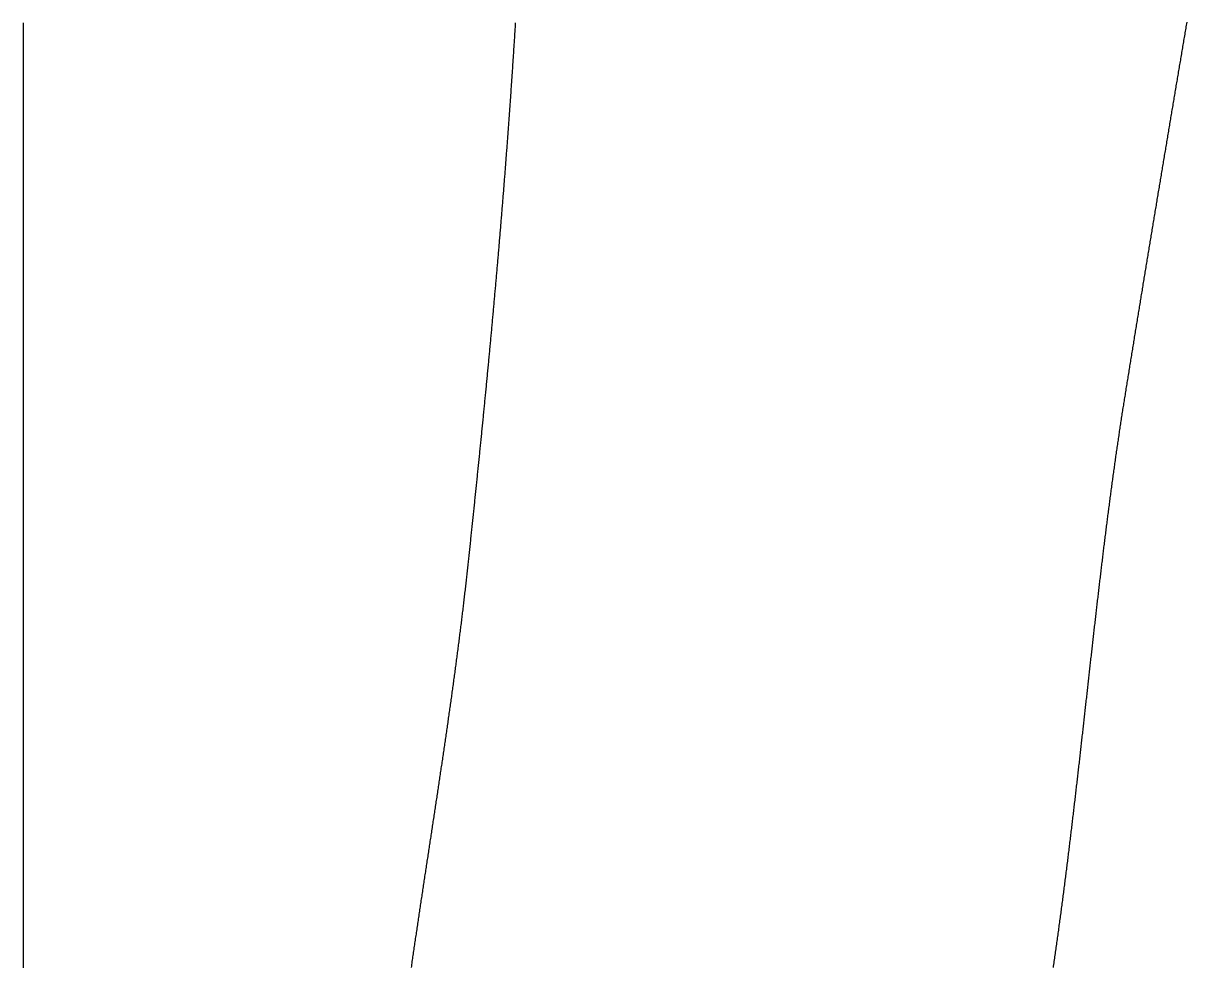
# Model space of a CAD drawing. Header units: metres. Extents: x -47 to 47, y -108 to 108.
# Drawn here: x -47.36 to -9.46, y -76.89 to -46.15 of the extents above; entities that cross this region are included whole.
import ezdxf

# ---------------------------------------------------------------- set-up
doc = ezdxf.new("R2010")
doc.units = ezdxf.units.M

msp = doc.modelspace()

# ---------------------------------------------------------------- linework, layer by layer
for points in [[(-47.362, -46.129), (-47.362, -46.179), (-47.362, -46.229), (-47.362, -46.279), (-47.362, -46.329), (-47.362, -46.379), (-47.362, -46.429), (-47.362, -46.479), (-47.362, -46.529), (-47.362, -46.579), (-47.362, -46.629), (-47.362, -46.679), (-47.362, -46.729), (-47.362, -46.779), (-47.362, -46.829), (-47.362, -46.879), (-47.362, -46.929), (-47.362, -46.979), (-47.362, -47.029), (-47.362, -47.079), (-47.362, -47.129), (-47.362, -47.179), (-47.362, -47.229), (-47.362, -47.279), (-47.362, -47.329), (-47.362, -47.379), (-47.362, -47.429), (-47.362, -47.479), (-47.362, -47.529), (-47.362, -47.579), (-47.362, -47.629), (-47.362, -47.679), (-47.362, -47.729), (-47.362, -47.779), (-47.362, -47.829), (-47.362, -47.879), (-47.362, -47.929), (-47.362, -47.979), (-47.362, -48.029), (-47.362, -48.079), (-47.362, -48.129), (-47.362, -48.179), (-47.362, -48.229), (-47.362, -48.279), (-47.362, -48.329), (-47.362, -48.379), (-47.362, -48.429), (-47.362, -48.479), (-47.362, -48.529), (-47.362, -48.579), (-47.362, -48.629), (-47.362, -48.679), (-47.362, -48.729), (-47.362, -48.779), (-47.362, -48.829), (-47.362, -48.879), (-47.362, -48.929), (-47.362, -48.979), (-47.362, -49.029), (-47.362, -49.079), (-47.362, -49.129), (-47.362, -49.179), (-47.362, -49.229), (-47.362, -49.279), (-47.362, -49.329), (-47.362, -49.379), (-47.362, -49.429), (-47.362, -49.479), (-47.362, -49.529), (-47.362, -49.579), (-47.362, -49.629), (-47.362, -49.679), (-47.362, -49.729), (-47.362, -49.779), (-47.362, -49.829), (-47.362, -49.879), (-47.362, -49.929), (-47.362, -49.979), (-47.362, -50.029), (-47.362, -50.079), (-47.362, -50.129), (-47.362, -50.179), (-47.362, -50.229), (-47.362, -50.279), (-47.362, -50.329), (-47.362, -50.379), (-47.362, -50.429), (-47.362, -50.479), (-47.362, -50.529), (-47.362, -50.579), (-47.362, -50.629), (-47.362, -50.679), (-47.362, -50.729), (-47.362, -50.779), (-47.362, -50.829), (-47.362, -50.879), (-47.362, -50.929), (-47.362, -50.979), (-47.362, -51.029), (-47.362, -51.079), (-47.362, -51.129), (-47.362, -51.179), (-47.362, -51.229), (-47.362, -51.279), (-47.362, -51.329), (-47.362, -51.379), (-47.362, -51.429), (-47.362, -51.479), (-47.362, -51.529), (-47.362, -51.579), (-47.362, -51.629), (-47.362, -51.679), (-47.362, -51.729), (-47.362, -51.779), (-47.362, -51.829), (-47.362, -51.879), (-47.362, -51.929), (-47.362, -51.979), (-47.362, -52.029), (-47.362, -52.079), (-47.362, -52.129), (-47.362, -52.179), (-47.362, -52.229), (-47.362, -52.279), (-47.362, -52.329), (-47.362, -52.379), (-47.362, -52.429), (-47.362, -52.479), (-47.362, -52.529), (-47.362, -52.579), (-47.362, -52.629), (-47.362, -52.679), (-47.362, -52.729), (-47.362, -52.779), (-47.362, -52.829), (-47.362, -52.879), (-47.362, -52.929), (-47.362, -52.979), (-47.362, -53.029), (-47.362, -53.079), (-47.362, -53.129), (-47.362, -53.179), (-47.362, -53.229), (-47.362, -53.279), (-47.362, -53.329), (-47.362, -53.379), (-47.362, -53.429), (-47.362, -53.479), (-47.362, -53.529), (-47.362, -53.579), (-47.362, -53.629), (-47.362, -53.679), (-47.362, -53.729), (-47.362, -53.779), (-47.362, -53.829), (-47.362, -53.879), (-47.362, -53.929), (-47.362, -53.979), (-47.362, -54.029), (-47.362, -54.079), (-47.362, -54.129), (-47.362, -54.179), (-47.362, -54.229), (-47.362, -54.279), (-47.362, -54.329), (-47.362, -54.379), (-47.362, -54.429), (-47.362, -54.479), (-47.362, -54.529), (-47.362, -54.579), (-47.362, -54.629), (-47.362, -54.679), (-47.362, -54.729), (-47.362, -54.779), (-47.362, -54.829), (-47.362, -54.879), (-47.362, -54.929), (-47.362, -54.979), (-47.362, -55.029), (-47.362, -55.079), (-47.362, -55.129), (-47.362, -55.179), (-47.362, -55.229), (-47.362, -55.279), (-47.362, -55.329), (-47.362, -55.379), (-47.362, -55.429), (-47.362, -55.479), (-47.362, -55.529), (-47.362, -55.579), (-47.362, -55.629), (-47.362, -55.679), (-47.362, -55.729), (-47.362, -55.779), (-47.362, -55.829), (-47.362, -55.879), (-47.362, -55.929), (-47.362, -55.979), (-47.362, -56.029), (-47.362, -56.079), (-47.362, -56.129), (-47.362, -56.179), (-47.362, -56.229), (-47.362, -56.279), (-47.362, -56.329), (-47.362, -56.379), (-47.362, -56.429), (-47.362, -56.479), (-47.362, -56.529), (-47.362, -56.579), (-47.362, -56.629), (-47.362, -56.679), (-47.362, -56.729), (-47.362, -56.779), (-47.362, -56.829), (-47.362, -56.879), (-47.362, -56.929), (-47.362, -56.979), (-47.362, -57.029), (-47.362, -57.079), (-47.362, -57.129), (-47.362, -57.179), (-47.362, -57.229), (-47.362, -57.279), (-47.362, -57.329), (-47.362, -57.379), (-47.362, -57.429), (-47.362, -57.479), (-47.362, -57.529), (-47.362, -57.579), (-47.362, -57.629), (-47.362, -57.679), (-47.362, -57.729), (-47.362, -57.779), (-47.362, -57.829), (-47.362, -57.879), (-47.362, -57.929), (-47.362, -57.979), (-47.362, -58.029), (-47.362, -58.079), (-47.362, -58.129), (-47.362, -58.179), (-47.362, -58.229), (-47.362, -58.28), (-47.362, -58.33), (-47.362, -58.38), (-47.362, -58.43), (-47.362, -58.48), (-47.362, -58.53), (-47.362, -58.58), (-47.362, -58.63), (-47.362, -58.68), (-47.362, -58.73), (-47.362, -58.78), (-47.362, -58.83), (-47.362, -58.88), (-47.362, -58.93), (-47.362, -58.98), (-47.362, -59.03), (-47.362, -59.08), (-47.362, -59.13), (-47.362, -59.18), (-47.362, -59.23), (-47.362, -59.28), (-47.362, -59.33), (-47.362, -59.38), (-47.362, -59.43), (-47.362, -59.48), (-47.362, -59.53), (-47.362, -59.58), (-47.362, -59.63), (-47.362, -59.68), (-47.362, -59.73), (-47.362, -59.78), (-47.362, -59.83), (-47.362, -59.88), (-47.362, -59.93), (-47.362, -59.98), (-47.362, -60.03), (-47.362, -60.08), (-47.362, -60.13), (-47.362, -60.18), (-47.362, -60.23), (-47.362, -60.28), (-47.362, -60.33), (-47.362, -60.38), (-47.362, -60.43), (-47.362, -60.48), (-47.362, -60.53), (-47.362, -60.58), (-47.362, -60.63), (-47.362, -60.68), (-47.362, -60.73), (-47.362, -60.78), (-47.362, -60.83), (-47.362, -60.88), (-47.362, -60.93), (-47.362, -60.98), (-47.362, -61.03), (-47.362, -61.08), (-47.362, -61.13), (-47.362, -61.18), (-47.362, -61.23), (-47.362, -61.28), (-47.362, -61.33), (-47.362, -61.38), (-47.362, -61.43), (-47.362, -61.48), (-47.362, -61.53), (-47.362, -61.58), (-47.362, -61.63), (-47.362, -61.68), (-47.362, -61.73), (-47.362, -61.78), (-47.362, -61.83), (-47.362, -61.88), (-47.362, -61.93), (-47.362, -61.98), (-47.362, -62.03), (-47.362, -62.08), (-47.362, -62.13), (-47.362, -62.18), (-47.362, -62.23), (-47.362, -62.28), (-47.362, -62.33), (-47.362, -62.38), (-47.362, -62.43), (-47.362, -62.48), (-47.362, -62.53), (-47.362, -62.58), (-47.362, -62.63), (-47.362, -62.68), (-47.362, -62.73), (-47.362, -62.78), (-47.362, -62.83), (-47.362, -62.88), (-47.362, -62.93), (-47.362, -62.98), (-47.362, -63.03), (-47.362, -63.08), (-47.362, -63.13), (-47.362, -63.18), (-47.362, -63.23), (-47.362, -63.28), (-47.362, -63.33), (-47.362, -63.38), (-47.362, -63.43), (-47.362, -63.48), (-47.362, -63.53), (-47.362, -63.58), (-47.362, -63.63), (-47.362, -63.68), (-47.362, -63.73), (-47.362, -63.78), (-47.362, -63.83), (-47.362, -63.88), (-47.362, -63.93), (-47.362, -63.98), (-47.362, -64.03), (-47.362, -64.08), (-47.362, -64.13), (-47.362, -64.18), (-47.362, -64.23), (-47.362, -64.28), (-47.362, -64.33), (-47.362, -64.38), (-47.362, -64.43), (-47.362, -64.48), (-47.362, -64.53), (-47.362, -64.58), (-47.362, -64.63), (-47.362, -64.68), (-47.362, -64.73), (-47.362, -64.78), (-47.362, -64.83), (-47.362, -64.88), (-47.362, -64.93), (-47.362, -64.98), (-47.362, -65.03), (-47.362, -65.08), (-47.362, -65.13), (-47.362, -65.18), (-47.362, -65.23), (-47.362, -65.28), (-47.362, -65.33), (-47.362, -65.38), (-47.362, -65.43), (-47.362, -65.48), (-47.362, -65.53), (-47.362, -65.58), (-47.362, -65.63), (-47.362, -65.68), (-47.362, -65.73), (-47.362, -65.78), (-47.362, -65.83), (-47.362, -65.88), (-47.362, -65.93), (-47.362, -65.98), (-47.362, -66.03), (-47.362, -66.08), (-47.362, -66.13), (-47.362, -66.18), (-47.362, -66.23), (-47.362, -66.28), (-47.362, -66.33), (-47.362, -66.38), (-47.362, -66.43), (-47.362, -66.48), (-47.362, -66.53), (-47.362, -66.58), (-47.362, -66.63), (-47.362, -66.68), (-47.362, -66.73), (-47.362, -66.78), (-47.362, -66.83), (-47.362, -66.88), (-47.362, -66.93), (-47.362, -66.98), (-47.362, -67.03), (-47.362, -67.08), (-47.362, -67.13), (-47.362, -67.18), (-47.362, -67.23), (-47.362, -67.28), (-47.362, -67.33), (-47.362, -67.38), (-47.362, -67.43), (-47.362, -67.48), (-47.362, -67.53), (-47.362, -67.58), (-47.362, -67.63), (-47.362, -67.68), (-47.362, -67.73), (-47.362, -67.78), (-47.362, -67.83), (-47.362, -67.88), (-47.362, -67.93), (-47.362, -67.98), (-47.362, -68.03), (-47.362, -68.08), (-47.362, -68.13), (-47.362, -68.18), (-47.362, -68.23), (-47.362, -68.28), (-47.362, -68.33), (-47.362, -68.38), (-47.362, -68.43), (-47.362, -68.48), (-47.362, -68.53), (-47.362, -68.58), (-47.362, -68.63), (-47.362, -68.68), (-47.362, -68.73), (-47.362, -68.78), (-47.362, -68.83), (-47.362, -68.88), (-47.362, -68.93), (-47.362, -68.98), (-47.362, -69.03), (-47.362, -69.08), (-47.362, -69.13), (-47.362, -69.18), (-47.362, -69.23), (-47.362, -69.28), (-47.362, -69.33), (-47.362, -69.38), (-47.362, -69.43), (-47.362, -69.48), (-47.362, -69.53), (-47.362, -69.58), (-47.362, -69.63), (-47.362, -69.68), (-47.362, -69.73), (-47.362, -69.78), (-47.362, -69.83), (-47.362, -69.88), (-47.362, -69.93), (-47.362, -69.98), (-47.362, -70.03), (-47.362, -70.08), (-47.362, -70.13), (-47.362, -70.18), (-47.362, -70.23), (-47.362, -70.28), (-47.362, -70.33), (-47.362, -70.38), (-47.362, -70.43), (-47.362, -70.48), (-47.362, -70.53), (-47.362, -70.58), (-47.362, -70.63), (-47.362, -70.68), (-47.362, -70.73), (-47.362, -70.78), (-47.362, -70.83), (-47.362, -70.88), (-47.362, -70.93), (-47.362, -70.98), (-47.362, -71.03), (-47.362, -71.08), (-47.362, -71.13), (-47.362, -71.18), (-47.362, -71.231), (-47.362, -71.281), (-47.362, -71.331), (-47.362, -71.381), (-47.362, -71.431), (-47.362, -71.481), (-47.362, -71.531), (-47.362, -71.581), (-47.362, -71.631), (-47.362, -71.681), (-47.362, -71.731), (-47.362, -71.781), (-47.362, -71.831), (-47.362, -71.881), (-47.362, -71.931), (-47.362, -71.981), (-47.362, -72.031), (-47.362, -72.081), (-47.362, -72.131), (-47.362, -72.181), (-47.362, -72.231), (-47.362, -72.281), (-47.362, -72.331), (-47.362, -72.381), (-47.362, -72.431), (-47.362, -72.481), (-47.362, -72.531), (-47.362, -72.581), (-47.362, -72.631), (-47.362, -72.681), (-47.362, -72.731), (-47.362, -72.781), (-47.362, -72.831), (-47.362, -72.881), (-47.362, -72.931), (-47.362, -72.981), (-47.362, -73.031), (-47.362, -73.081), (-47.362, -73.131), (-47.362, -73.181), (-47.362, -73.231), (-47.362, -73.281), (-47.362, -73.331), (-47.362, -73.381), (-47.362, -73.431), (-47.362, -73.481), (-47.362, -73.531), (-47.362, -73.581), (-47.362, -73.631), (-47.362, -73.681), (-47.362, -73.731), (-47.362, -73.781), (-47.362, -73.831), (-47.362, -73.881), (-47.362, -73.931), (-47.362, -73.981), (-47.362, -74.031), (-47.362, -74.081), (-47.362, -74.131), (-47.362, -74.181), (-47.362, -74.231), (-47.362, -74.281), (-47.362, -74.331), (-47.362, -74.381), (-47.362, -74.431), (-47.362, -74.481), (-47.362, -74.531), (-47.362, -74.581), (-47.362, -74.631), (-47.362, -74.681), (-47.362, -74.731), (-47.362, -74.781), (-47.362, -74.831), (-47.362, -74.881), (-47.362, -74.931), (-47.362, -74.981), (-47.362, -75.031), (-47.362, -75.081), (-47.362, -75.131), (-47.362, -75.181), (-47.362, -75.231), (-47.362, -75.281), (-47.362, -75.331), (-47.362, -75.381), (-47.362, -75.431), (-47.362, -75.481), (-47.362, -75.531), (-47.362, -75.581), (-47.362, -75.631), (-47.362, -75.681), (-47.362, -75.731), (-47.362, -75.781), (-47.362, -75.831), (-47.362, -75.881), (-47.362, -75.931), (-47.362, -75.981), (-47.362, -76.031), (-47.362, -76.081), (-47.362, -76.131), (-47.362, -76.181), (-47.362, -76.231), (-47.362, -76.281), (-47.362, -76.331), (-47.362, -76.381), (-47.362, -76.431), (-47.362, -76.481), (-47.362, -76.531), (-47.362, -76.581), (-47.362, -76.631), (-47.362, -76.681), (-47.362, -76.731), (-47.362, -76.781), (-47.362, -76.831), (-47.362, -76.881), (-47.362, -76.931)], [(-32.873, -63.817), (-32.868, -63.767), (-32.863, -63.717), (-32.857, -63.667), (-32.852, -63.618), (-32.847, -63.568), (-32.841, -63.518), (-32.836, -63.468), (-32.831, -63.419), (-32.825, -63.369), (-32.82, -63.319), (-32.815, -63.27), (-32.81, -63.22), (-32.804, -63.17), (-32.799, -63.12), (-32.794, -63.071), (-32.788, -63.021), (-32.783, -62.971), (-32.778, -62.922), (-32.773, -62.872), (-32.767, -62.822), (-32.762, -62.772), (-32.757, -62.723), (-32.752, -62.673), (-32.746, -62.623), (-32.741, -62.573), (-32.736, -62.524), (-32.731, -62.474), (-32.726, -62.424), (-32.72, -62.375), (-32.715, -62.325), (-32.71, -62.275), (-32.705, -62.225), (-32.699, -62.176), (-32.694, -62.126), (-32.689, -62.076), (-32.684, -62.026), (-32.679, -61.977), (-32.673, -61.927), (-32.668, -61.877), (-32.663, -61.827), (-32.658, -61.778), (-32.653, -61.728), (-32.648, -61.678), (-32.642, -61.628), (-32.637, -61.579), (-32.632, -61.529), (-32.627, -61.479), (-32.622, -61.429), (-32.617, -61.38), (-32.612, -61.33), (-32.606, -61.28), (-32.601, -61.23), (-32.596, -61.181), (-32.591, -61.131), (-32.586, -61.081), (-32.581, -61.031), (-32.576, -60.982), (-32.571, -60.932), (-32.566, -60.882), (-32.561, -60.832), (-32.555, -60.783), (-32.55, -60.733), (-32.545, -60.683), (-32.54, -60.633), (-32.535, -60.584), (-32.53, -60.534), (-32.525, -60.484), (-32.52, -60.434), (-32.515, -60.385), (-32.51, -60.335), (-32.505, -60.285), (-32.5, -60.235), (-32.495, -60.186), (-32.49, -60.136), (-32.485, -60.086), (-32.48, -60.036), (-32.475, -59.987), (-32.47, -59.937), (-32.465, -59.887), (-32.46, -59.837), (-32.455, -59.787), (-32.45, -59.738), (-32.445, -59.688), (-32.44, -59.638), (-32.435, -59.588), (-32.43, -59.539), (-32.425, -59.489), (-32.42, -59.439), (-32.415, -59.389), (-32.41, -59.34), (-32.405, -59.29), (-32.4, -59.24), (-32.395, -59.19), (-32.39, -59.14), (-32.385, -59.091), (-32.38, -59.041), (-32.375, -58.991), (-32.371, -58.941), (-32.366, -58.892), (-32.361, -58.842), (-32.356, -58.792), (-32.351, -58.742), (-32.346, -58.692), (-32.341, -58.643), (-32.336, -58.593), (-32.331, -58.543), (-32.327, -58.493), (-32.322, -58.443), (-32.317, -58.394), (-32.312, -58.344), (-32.307, -58.294), (-32.302, -58.244), (-32.297, -58.195), (-32.293, -58.145), (-32.288, -58.095), (-32.283, -58.045), (-32.278, -57.995), (-32.273, -57.946), (-32.269, -57.896), (-32.264, -57.846), (-32.259, -57.796), (-32.254, -57.746), (-32.249, -57.697), (-32.245, -57.647), (-32.24, -57.597), (-32.235, -57.547), (-32.23, -57.497), (-32.226, -57.448), (-32.221, -57.398), (-32.216, -57.348), (-32.211, -57.298), (-32.207, -57.248), (-32.202, -57.199), (-32.197, -57.149), (-32.193, -57.099), (-32.188, -57.049), (-32.183, -56.999), (-32.178, -56.95), (-32.174, -56.9), (-32.169, -56.85), (-32.164, -56.8), (-32.16, -56.75), (-32.155, -56.701), (-32.15, -56.651), (-32.146, -56.601), (-32.141, -56.551), (-32.136, -56.501), (-32.132, -56.452), (-32.127, -56.402), (-32.123, -56.352), (-32.118, -56.302), (-32.113, -56.252), (-32.109, -56.203), (-32.104, -56.153), (-32.1, -56.103), (-32.095, -56.053), (-32.09, -56.003), (-32.086, -55.953), (-32.081, -55.904), (-32.077, -55.854), (-32.072, -55.804), (-32.068, -55.754), (-32.063, -55.704), (-32.058, -55.655), (-32.054, -55.605), (-32.049, -55.555), (-32.045, -55.505), (-32.04, -55.455), (-32.036, -55.405), (-32.031, -55.356), (-32.027, -55.306), (-32.022, -55.256), (-32.018, -55.206), (-32.013, -55.156), (-32.009, -55.106), (-32.004, -55.057), (-32, -55.007), (-31.996, -54.957), (-31.991, -54.907), (-31.987, -54.857), (-31.982, -54.808), (-31.978, -54.758), (-31.973, -54.708), (-31.969, -54.658), (-31.965, -54.608), (-31.96, -54.558), (-31.956, -54.509), (-31.951, -54.459), (-31.947, -54.409), (-31.943, -54.359), (-31.938, -54.309), (-31.934, -54.259), (-31.93, -54.21), (-31.925, -54.16), (-31.921, -54.11), (-31.917, -54.06), (-31.912, -54.01), (-31.908, -53.96), (-31.904, -53.91), (-31.899, -53.861), (-31.895, -53.811), (-31.891, -53.761), (-31.886, -53.711), (-31.882, -53.661), (-31.878, -53.611), (-31.874, -53.562), (-31.869, -53.512), (-31.865, -53.462), (-31.861, -53.412), (-31.857, -53.362), (-31.852, -53.312), (-31.848, -53.263), (-31.844, -53.213), (-31.84, -53.163), (-31.835, -53.113), (-31.831, -53.063), (-31.827, -53.013), (-31.823, -52.963), (-31.819, -52.914), (-31.815, -52.864), (-31.81, -52.814), (-31.806, -52.764), (-31.802, -52.714), (-31.798, -52.664), (-31.794, -52.614), (-31.79, -52.565), (-31.786, -52.515), (-31.781, -52.465), (-31.777, -52.415), (-31.773, -52.365), (-31.769, -52.315), (-31.765, -52.265), (-31.761, -52.216), (-31.757, -52.166), (-31.753, -52.116), (-31.749, -52.066), (-31.745, -52.016), (-31.741, -51.966), (-31.737, -51.916), (-31.733, -51.867), (-31.729, -51.817), (-31.725, -51.767), (-31.721, -51.717), (-31.717, -51.667), (-31.713, -51.617), (-31.709, -51.567), (-31.705, -51.518), (-31.701, -51.468), (-31.697, -51.418), (-31.693, -51.368), (-31.689, -51.318), (-31.685, -51.268), (-31.681, -51.218), (-31.677, -51.168), (-31.673, -51.119), (-31.669, -51.069), (-31.665, -51.019), (-31.662, -50.969), (-31.658, -50.919), (-31.654, -50.869), (-31.65, -50.819), (-31.646, -50.77), (-31.642, -50.72), (-31.638, -50.67), (-31.635, -50.62), (-31.631, -50.57), (-31.627, -50.52), (-31.623, -50.47), (-31.619, -50.42), (-31.616, -50.371), (-31.612, -50.321), (-31.608, -50.271), (-31.604, -50.221), (-31.6, -50.171), (-31.597, -50.121), (-31.593, -50.071), (-31.589, -50.021), (-31.586, -49.971), (-31.582, -49.922), (-31.578, -49.872), (-31.574, -49.822), (-31.571, -49.772), (-31.567, -49.722), (-31.563, -49.672), (-31.56, -49.622), (-31.556, -49.572), (-31.552, -49.523), (-31.549, -49.473), (-31.545, -49.423), (-31.541, -49.373), (-31.538, -49.323), (-31.534, -49.273), (-31.531, -49.223), (-31.527, -49.173), (-31.523, -49.123), (-31.52, -49.074), (-31.516, -49.024), (-31.513, -48.974), (-31.509, -48.924), (-31.506, -48.874), (-31.502, -48.824), (-31.499, -48.774), (-31.495, -48.724), (-31.491, -48.674), (-31.488, -48.625), (-31.484, -48.575), (-31.481, -48.525), (-31.477, -48.475), (-31.474, -48.425), (-31.471, -48.375), (-31.467, -48.325), (-31.464, -48.275), (-31.46, -48.225), (-31.457, -48.175), (-31.453, -48.126), (-31.45, -48.076), (-31.447, -48.026), (-31.443, -47.976), (-31.44, -47.926), (-31.436, -47.876), (-31.433, -47.826), (-31.43, -47.776), (-31.426, -47.726), (-31.423, -47.676), (-31.42, -47.627), (-31.416, -47.577), (-31.413, -47.527), (-31.41, -47.477), (-31.406, -47.427), (-31.403, -47.377), (-31.4, -47.327), (-31.397, -47.277), (-31.393, -47.227), (-31.39, -47.177), (-31.387, -47.127), (-31.384, -47.078), (-31.38, -47.028), (-31.377, -46.978), (-31.374, -46.928), (-31.371, -46.878), (-31.368, -46.828), (-31.364, -46.778), (-31.361, -46.728), (-31.358, -46.678), (-31.355, -46.628), (-31.352, -46.578), (-31.349, -46.529), (-31.346, -46.479), (-31.342, -46.429), (-31.339, -46.379), (-31.336, -46.329), (-31.333, -46.279), (-31.33, -46.229), (-31.327, -46.179), (-31.324, -46.129)], [(-9.463, -46.111), (-9.471, -46.16), (-9.48, -46.21), (-9.488, -46.259), (-9.496, -46.308), (-9.505, -46.358), (-9.513, -46.407), (-9.521, -46.457), (-9.53, -46.506), (-9.538, -46.555), (-9.546, -46.605), (-9.555, -46.654), (-9.563, -46.703), (-9.571, -46.753), (-9.58, -46.802), (-9.588, -46.851), (-9.596, -46.901), (-9.605, -46.95), (-9.613, -46.999), (-9.621, -47.049), (-9.63, -47.098), (-9.638, -47.147), (-9.646, -47.197), (-9.655, -47.246), (-9.663, -47.296), (-9.671, -47.345), (-9.68, -47.394), (-9.688, -47.444), (-9.696, -47.493), (-9.705, -47.542), (-9.713, -47.592), (-9.721, -47.641), (-9.73, -47.69), (-9.738, -47.74), (-9.746, -47.789), (-9.754, -47.838), (-9.763, -47.888), (-9.771, -47.937), (-9.779, -47.986), (-9.788, -48.036), (-9.796, -48.085), (-9.804, -48.135), (-9.813, -48.184), (-9.821, -48.233), (-9.829, -48.283), (-9.837, -48.332), (-9.846, -48.381), (-9.854, -48.431), (-9.862, -48.48), (-9.871, -48.529), (-9.879, -48.579), (-9.887, -48.628), (-9.896, -48.677), (-9.904, -48.727), (-9.912, -48.776), (-9.92, -48.825), (-9.929, -48.875), (-9.937, -48.924), (-9.945, -48.973), (-9.954, -49.023), (-9.962, -49.072), (-9.97, -49.121), (-9.978, -49.171), (-9.987, -49.22), (-9.995, -49.27), (-10.003, -49.319), (-10.011, -49.368), (-10.02, -49.418), (-10.028, -49.467), (-10.036, -49.516), (-10.045, -49.566), (-10.053, -49.615), (-10.061, -49.664), (-10.069, -49.714), (-10.078, -49.763), (-10.086, -49.812), (-10.094, -49.862), (-10.102, -49.911), (-10.111, -49.96), (-10.119, -50.01), (-10.127, -50.059), (-10.135, -50.108), (-10.144, -50.158), (-10.152, -50.207), (-10.16, -50.257), (-10.168, -50.306), (-10.177, -50.355), (-10.185, -50.405), (-10.193, -50.454), (-10.201, -50.503), (-10.21, -50.553), (-10.218, -50.602), (-10.226, -50.651), (-10.234, -50.701), (-10.243, -50.75), (-10.251, -50.799), (-10.259, -50.849), (-10.267, -50.898), (-10.275, -50.947), (-10.284, -50.997), (-10.292, -51.046), (-10.3, -51.095), (-10.308, -51.145), (-10.317, -51.194), (-10.325, -51.243), (-10.333, -51.293), (-10.341, -51.342), (-10.349, -51.392), (-10.358, -51.441), (-10.366, -51.49), (-10.374, -51.54), (-10.382, -51.589), (-10.39, -51.638), (-10.399, -51.688), (-10.407, -51.737), (-10.415, -51.786), (-10.423, -51.836), (-10.432, -51.885), (-10.44, -51.934), (-10.448, -51.984), (-10.456, -52.033), (-10.464, -52.082), (-10.472, -52.132), (-10.481, -52.181), (-10.489, -52.23), (-10.497, -52.28), (-10.505, -52.329), (-10.513, -52.378), (-10.522, -52.428), (-10.53, -52.477), (-10.538, -52.526), (-10.546, -52.576), (-10.554, -52.625), (-10.562, -52.675), (-10.571, -52.724), (-10.579, -52.773), (-10.587, -52.823), (-10.595, -52.872), (-10.603, -52.921), (-10.611, -52.971), (-10.62, -53.02), (-10.628, -53.069), (-10.636, -53.119), (-10.644, -53.168), (-10.652, -53.217), (-10.66, -53.267), (-10.669, -53.316), (-10.677, -53.365), (-10.685, -53.415), (-10.693, -53.464), (-10.701, -53.513), (-10.709, -53.563), (-10.717, -53.612), (-10.726, -53.661), (-10.734, -53.711), (-10.742, -53.76), (-10.75, -53.809), (-10.758, -53.859), (-10.766, -53.908), (-10.774, -53.957), (-10.782, -54.007), (-10.791, -54.056), (-10.799, -54.106), (-10.807, -54.155), (-10.815, -54.204), (-10.823, -54.254), (-10.831, -54.303), (-10.839, -54.352), (-10.847, -54.402), (-10.856, -54.451), (-10.864, -54.5), (-10.872, -54.55), (-10.88, -54.599), (-10.888, -54.648), (-10.896, -54.698), (-10.904, -54.747), (-10.912, -54.796), (-10.92, -54.846), (-10.928, -54.895), (-10.936, -54.944), (-10.945, -54.994), (-10.953, -55.043), (-10.961, -55.092), (-10.969, -55.142), (-10.977, -55.191), (-10.985, -55.24), (-10.993, -55.29), (-11.001, -55.339), (-11.009, -55.388), (-11.017, -55.438), (-11.025, -55.487), (-11.033, -55.537), (-11.041, -55.586), (-11.049, -55.635), (-11.058, -55.685), (-11.066, -55.734), (-11.074, -55.783), (-11.082, -55.833), (-11.09, -55.882), (-11.098, -55.931), (-11.106, -55.981), (-11.114, -56.03), (-11.122, -56.079), (-11.13, -56.129), (-11.138, -56.178), (-11.146, -56.227), (-11.154, -56.277), (-11.162, -56.326), (-11.17, -56.375), (-11.178, -56.425), (-11.186, -56.474), (-11.194, -56.523), (-11.202, -56.573), (-11.21, -56.622), (-11.218, -56.671), (-11.226, -56.721), (-11.234, -56.77), (-11.242, -56.819), (-11.25, -56.869), (-11.258, -56.918), (-11.266, -56.968), (-11.274, -57.017), (-11.282, -57.066), (-11.29, -57.116), (-11.298, -57.165), (-11.306, -57.214), (-11.314, -57.264), (-11.322, -57.313), (-11.33, -57.362), (-11.338, -57.412), (-11.346, -57.461), (-11.354, -57.51), (-11.362, -57.56), (-11.37, -57.609), (-11.378, -57.658), (-11.386, -57.708), (-11.394, -57.757), (-11.402, -57.806), (-11.41, -57.856), (-11.418, -57.905), (-11.426, -57.954), (-11.434, -58.004), (-11.442, -58.053), (-11.45, -58.102), (-11.458, -58.152), (-11.465, -58.201), (-11.473, -58.25), (-11.481, -58.3), (-11.489, -58.349), (-11.497, -58.399)], [(-11.497, -58.399), (-11.505, -58.446), (-11.512, -58.493), (-11.52, -58.54), (-11.527, -58.587), (-11.535, -58.634), (-11.542, -58.681), (-11.55, -58.729), (-11.557, -58.776), (-11.564, -58.823), (-11.572, -58.871), (-11.579, -58.918), (-11.587, -58.965), (-11.594, -59.013), (-11.601, -59.06), (-11.608, -59.108), (-11.616, -59.155), (-11.623, -59.203), (-11.63, -59.25), (-11.637, -59.298), (-11.645, -59.345), (-11.652, -59.393), (-11.659, -59.44), (-11.666, -59.488), (-11.673, -59.536), (-11.68, -59.583), (-11.687, -59.631), (-11.694, -59.679), (-11.701, -59.727), (-11.708, -59.774), (-11.715, -59.822), (-11.722, -59.87), (-11.729, -59.918), (-11.736, -59.966), (-11.743, -60.014), (-11.75, -60.062), (-11.757, -60.11), (-11.764, -60.158), (-11.771, -60.206), (-11.778, -60.254), (-11.785, -60.302), (-11.791, -60.35), (-11.798, -60.398), (-11.805, -60.446), (-11.812, -60.494), (-11.818, -60.542), (-11.825, -60.59), (-11.832, -60.638), (-11.839, -60.687), (-11.845, -60.735), (-11.852, -60.783), (-11.859, -60.831), (-11.865, -60.88), (-11.872, -60.928), (-11.879, -60.976), (-11.885, -61.025), (-11.892, -61.073), (-11.898, -61.122), (-11.905, -61.17), (-11.912, -61.218), (-11.918, -61.267), (-11.925, -61.315), (-11.931, -61.364), (-11.938, -61.412), (-11.944, -61.461), (-11.951, -61.509), (-11.957, -61.558), (-11.963, -61.607), (-11.97, -61.655), (-11.976, -61.704), (-11.983, -61.753), (-11.989, -61.801), (-11.995, -61.85), (-12.002, -61.899), (-12.008, -61.947), (-12.014, -61.996), (-12.021, -62.045), (-12.027, -62.094), (-12.033, -62.143), (-12.04, -62.192), (-12.046, -62.24), (-12.052, -62.289), (-12.058, -62.338), (-12.065, -62.387), (-12.071, -62.436), (-12.077, -62.485), (-12.083, -62.534), (-12.09, -62.583), (-12.096, -62.632), (-12.102, -62.681), (-12.108, -62.73), (-12.114, -62.779), (-12.12, -62.828), (-12.127, -62.877), (-12.133, -62.926), (-12.139, -62.976), (-12.145, -63.025), (-12.151, -63.074), (-12.157, -63.123), (-12.163, -63.172), (-12.169, -63.222), (-12.175, -63.271), (-12.181, -63.32), (-12.187, -63.369), (-12.193, -63.419), (-12.199, -63.468), (-12.205, -63.517), (-12.211, -63.567), (-12.217, -63.616), (-12.223, -63.665), (-12.229, -63.715), (-12.235, -63.764), (-12.241, -63.814), (-12.247, -63.863), (-12.253, -63.912), (-12.259, -63.962), (-12.265, -64.011), (-12.271, -64.061), (-12.277, -64.11), (-12.283, -64.16), (-12.288, -64.21), (-12.294, -64.259), (-12.3, -64.309), (-12.306, -64.358), (-12.312, -64.408), (-12.318, -64.458), (-12.324, -64.507), (-12.329, -64.557), (-12.335, -64.607), (-12.341, -64.656), (-12.347, -64.706), (-12.353, -64.756), (-12.359, -64.805), (-12.364, -64.855), (-12.37, -64.905), (-12.376, -64.955), (-12.382, -65.005), (-12.388, -65.054), (-12.393, -65.104), (-12.399, -65.154), (-12.405, -65.204), (-12.411, -65.254), (-12.416, -65.304), (-12.422, -65.353), (-12.428, -65.403), (-12.434, -65.453), (-12.439, -65.503), (-12.445, -65.553), (-12.451, -65.603), (-12.456, -65.653), (-12.462, -65.703), (-12.468, -65.753), (-12.474, -65.803), (-12.479, -65.853), (-12.485, -65.903), (-12.491, -65.953), (-12.496, -66.003), (-12.502, -66.053), (-12.508, -66.103), (-12.513, -66.154), (-12.519, -66.204), (-12.525, -66.254), (-12.53, -66.304), (-12.536, -66.354), (-12.542, -66.404), (-12.547, -66.454), (-12.553, -66.505), (-12.559, -66.555), (-12.564, -66.605), (-12.57, -66.655), (-12.576, -66.706), (-12.581, -66.756), (-12.587, -66.806), (-12.593, -66.856), (-12.598, -66.907), (-12.604, -66.957), (-12.609, -67.007), (-12.615, -67.057), (-12.621, -67.108), (-12.626, -67.158), (-12.632, -67.208), (-12.638, -67.259), (-12.643, -67.309), (-12.649, -67.36), (-12.655, -67.41), (-12.66, -67.46), (-12.666, -67.511), (-12.671, -67.561), (-12.677, -67.612), (-12.683, -67.662), (-12.688, -67.713), (-12.694, -67.763), (-12.7, -67.813), (-12.705, -67.864), (-12.711, -67.914), (-12.716, -67.965), (-12.722, -68.015), (-12.728, -68.066), (-12.733, -68.116), (-12.739, -68.167), (-12.745, -68.218), (-12.75, -68.268), (-12.756, -68.319), (-12.762, -68.369), (-12.767, -68.42), (-12.773, -68.47), (-12.779, -68.521), (-12.784, -68.572), (-12.79, -68.622), (-12.795, -68.673), (-12.801, -68.723), (-12.807, -68.774), (-12.812, -68.825), (-12.818, -68.875), (-12.824, -68.926), (-12.829, -68.977), (-12.835, -69.027), (-12.841, -69.078), (-12.846, -69.129), (-12.852, -69.179), (-12.858, -69.23), (-12.863, -69.281), (-12.869, -69.332), (-12.875, -69.382), (-12.881, -69.433), (-12.886, -69.484), (-12.892, -69.534), (-12.898, -69.585), (-12.903, -69.636), (-12.909, -69.687), (-12.915, -69.737), (-12.921, -69.788), (-12.926, -69.839), (-12.932, -69.89), (-12.938, -69.941), (-12.944, -69.991), (-12.949, -70.042), (-12.955, -70.093), (-12.961, -70.144), (-12.967, -70.195), (-12.972, -70.246), (-12.978, -70.296), (-12.984, -70.347), (-12.99, -70.398), (-12.995, -70.449), (-13.001, -70.5), (-13.007, -70.551), (-13.013, -70.602), (-13.019, -70.652), (-13.025, -70.703), (-13.03, -70.754), (-13.036, -70.805), (-13.042, -70.856), (-13.048, -70.907), (-13.054, -70.958), (-13.06, -71.009), (-13.066, -71.06), (-13.071, -71.11), (-13.077, -71.161), (-13.083, -71.212), (-13.089, -71.263), (-13.095, -71.314), (-13.101, -71.365), (-13.107, -71.416), (-13.113, -71.467), (-13.119, -71.518), (-13.125, -71.569), (-13.131, -71.62), (-13.137, -71.671), (-13.143, -71.722), (-13.149, -71.773), (-13.155, -71.824), (-13.161, -71.875), (-13.167, -71.926), (-13.173, -71.977), (-13.179, -72.028), (-13.185, -72.079), (-13.191, -72.13), (-13.197, -72.18), (-13.203, -72.231), (-13.209, -72.282), (-13.215, -72.333), (-13.221, -72.384), (-13.227, -72.435), (-13.234, -72.486), (-13.24, -72.537), (-13.246, -72.588), (-13.252, -72.639), (-13.258, -72.69), (-13.264, -72.741), (-13.27, -72.792), (-13.277, -72.843), (-13.283, -72.894), (-13.289, -72.945), (-13.295, -72.996), (-13.302, -73.048), (-13.308, -73.099), (-13.314, -73.15), (-13.32, -73.201), (-13.327, -73.252), (-13.333, -73.303), (-13.339, -73.354), (-13.346, -73.405), (-13.352, -73.456), (-13.358, -73.507), (-13.365, -73.558), (-13.371, -73.609), (-13.378, -73.66), (-13.384, -73.711), (-13.39, -73.762), (-13.397, -73.813), (-13.403, -73.864), (-13.41, -73.915), (-13.416, -73.966), (-13.423, -74.017), (-13.429, -74.068), (-13.436, -74.119), (-13.442, -74.17), (-13.449, -74.221), (-13.455, -74.272), (-13.462, -74.323), (-13.468, -74.374), (-13.475, -74.425), (-13.482, -74.476), (-13.488, -74.527), (-13.495, -74.578), (-13.502, -74.629), (-13.508, -74.68), (-13.515, -74.731), (-13.522, -74.782), (-13.528, -74.833), (-13.535, -74.884), (-13.542, -74.935), (-13.549, -74.986), (-13.555, -75.037), (-13.562, -75.088), (-13.569, -75.139), (-13.576, -75.19), (-13.583, -75.241), (-13.59, -75.292), (-13.596, -75.343), (-13.603, -75.394), (-13.61, -75.445), (-13.617, -75.496), (-13.624, -75.547), (-13.631, -75.598), (-13.638, -75.649), (-13.645, -75.699), (-13.652, -75.75), (-13.659, -75.801), (-13.666, -75.852), (-13.673, -75.903), (-13.68, -75.954), (-13.687, -76.005), (-13.695, -76.056), (-13.702, -76.107), (-13.709, -76.158), (-13.716, -76.209), (-13.723, -76.26), (-13.73, -76.311), (-13.738, -76.361), (-13.745, -76.412), (-13.752, -76.463), (-13.759, -76.514), (-13.767, -76.565), (-13.774, -76.616), (-13.781, -76.667), (-13.789, -76.718), (-13.796, -76.768), (-13.804, -76.819), (-13.811, -76.87), (-13.818, -76.921)], [(-34.718, -76.92), (-34.71, -76.87), (-34.703, -76.821), (-34.696, -76.771), (-34.689, -76.722), (-34.682, -76.672), (-34.675, -76.622), (-34.667, -76.573), (-34.66, -76.523), (-34.653, -76.473), (-34.646, -76.424), (-34.639, -76.374), (-34.631, -76.325), (-34.624, -76.275), (-34.617, -76.225), (-34.61, -76.176), (-34.602, -76.126), (-34.595, -76.077), (-34.588, -76.027), (-34.58, -75.977), (-34.573, -75.928), (-34.566, -75.878), (-34.558, -75.829), (-34.551, -75.779), (-34.544, -75.73), (-34.536, -75.68), (-34.529, -75.63), (-34.522, -75.581), (-34.514, -75.531), (-34.507, -75.482), (-34.5, -75.432), (-34.492, -75.382), (-34.485, -75.333), (-34.478, -75.283), (-34.47, -75.234), (-34.463, -75.184), (-34.455, -75.134), (-34.448, -75.085), (-34.44, -75.035), (-34.433, -74.986), (-34.426, -74.936), (-34.418, -74.887), (-34.411, -74.837), (-34.403, -74.787), (-34.396, -74.738), (-34.388, -74.688), (-34.381, -74.639), (-34.373, -74.589), (-34.366, -74.54), (-34.358, -74.49), (-34.351, -74.44), (-34.344, -74.391), (-34.336, -74.341), (-34.329, -74.292), (-34.321, -74.242), (-34.314, -74.193), (-34.306, -74.143), (-34.299, -74.093), (-34.291, -74.044), (-34.284, -73.994), (-34.276, -73.945), (-34.269, -73.895), (-34.261, -73.846), (-34.253, -73.796), (-34.246, -73.746), (-34.238, -73.697), (-34.231, -73.647), (-34.223, -73.598), (-34.216, -73.548), (-34.208, -73.499), (-34.201, -73.449), (-34.193, -73.399), (-34.186, -73.35), (-34.178, -73.3), (-34.171, -73.251), (-34.163, -73.201), (-34.156, -73.152), (-34.148, -73.102), (-34.14, -73.052), (-34.133, -73.003), (-34.125, -72.953), (-34.118, -72.904), (-34.11, -72.854), (-34.103, -72.805), (-34.095, -72.755), (-34.088, -72.706), (-34.08, -72.656), (-34.073, -72.606), (-34.065, -72.557), (-34.058, -72.507), (-34.05, -72.458), (-34.043, -72.408), (-34.035, -72.359), (-34.027, -72.309), (-34.02, -72.259), (-34.012, -72.21), (-34.005, -72.16), (-33.997, -72.111), (-33.99, -72.061), (-33.982, -72.012), (-33.975, -71.962), (-33.967, -71.912), (-33.96, -71.863), (-33.952, -71.813), (-33.945, -71.764), (-33.937, -71.714), (-33.93, -71.665), (-33.922, -71.615), (-33.915, -71.565), (-33.907, -71.516), (-33.9, -71.466), (-33.892, -71.417), (-33.885, -71.367), (-33.877, -71.318), (-33.87, -71.268), (-33.862, -71.218), (-33.855, -71.169), (-33.848, -71.119), (-33.84, -71.07), (-33.833, -71.02), (-33.825, -70.971), (-33.818, -70.921), (-33.81, -70.871), (-33.803, -70.822), (-33.796, -70.772), (-33.788, -70.723), (-33.781, -70.673), (-33.773, -70.623), (-33.766, -70.574), (-33.759, -70.524), (-33.751, -70.475), (-33.744, -70.425), (-33.736, -70.376), (-33.729, -70.326), (-33.722, -70.276), (-33.714, -70.227), (-33.707, -70.177), (-33.7, -70.128), (-33.692, -70.078), (-33.685, -70.028), (-33.678, -69.979), (-33.67, -69.929), (-33.663, -69.88), (-33.656, -69.83), (-33.649, -69.78), (-33.641, -69.731), (-33.634, -69.681), (-33.627, -69.632), (-33.62, -69.582), (-33.612, -69.532), (-33.605, -69.483), (-33.598, -69.433), (-33.591, -69.384), (-33.583, -69.334), (-33.576, -69.284), (-33.569, -69.235), (-33.562, -69.185), (-33.555, -69.136), (-33.548, -69.086), (-33.541, -69.036), (-33.533, -68.987), (-33.526, -68.937), (-33.519, -68.887), (-33.512, -68.838), (-33.505, -68.788), (-33.498, -68.739), (-33.491, -68.689), (-33.484, -68.639), (-33.477, -68.59), (-33.47, -68.54), (-33.463, -68.49), (-33.456, -68.441), (-33.449, -68.391), (-33.442, -68.342), (-33.435, -68.292), (-33.428, -68.242), (-33.421, -68.193), (-33.414, -68.143), (-33.407, -68.093), (-33.4, -68.044), (-33.393, -67.994), (-33.386, -67.944), (-33.379, -67.895), (-33.373, -67.845), (-33.366, -67.795), (-33.359, -67.746), (-33.352, -67.696), (-33.345, -67.647), (-33.338, -67.597), (-33.332, -67.547), (-33.325, -67.498), (-33.318, -67.448), (-33.311, -67.398), (-33.305, -67.349), (-33.298, -67.299), (-33.291, -67.249), (-33.285, -67.2), (-33.278, -67.15), (-33.271, -67.1), (-33.265, -67.05), (-33.258, -67.001), (-33.252, -66.951), (-33.245, -66.901), (-33.238, -66.852), (-33.232, -66.802), (-33.225, -66.752), (-33.219, -66.703), (-33.212, -66.653), (-33.206, -66.603), (-33.199, -66.554), (-33.193, -66.504), (-33.187, -66.454), (-33.18, -66.404), (-33.174, -66.355), (-33.167, -66.305), (-33.161, -66.255), (-33.155, -66.206), (-33.148, -66.156), (-33.142, -66.106), (-33.136, -66.056), (-33.129, -66.007), (-33.123, -65.957), (-33.117, -65.907), (-33.111, -65.858), (-33.104, -65.808), (-33.098, -65.758), (-33.092, -65.708), (-33.086, -65.659), (-33.08, -65.609), (-33.074, -65.559), (-33.068, -65.509), (-33.062, -65.46), (-33.056, -65.41), (-33.05, -65.36), (-33.044, -65.31), (-33.038, -65.261), (-33.032, -65.211), (-33.026, -65.161), (-33.02, -65.111), (-33.014, -65.062), (-33.008, -65.012), (-33.002, -64.962), (-32.996, -64.912), (-32.99, -64.862), (-32.985, -64.813), (-32.979, -64.763), (-32.973, -64.713), (-32.967, -64.663), (-32.962, -64.614), (-32.956, -64.564), (-32.95, -64.514), (-32.945, -64.464), (-32.939, -64.414), (-32.933, -64.365), (-32.928, -64.315), (-32.922, -64.265), (-32.917, -64.215), (-32.911, -64.165), (-32.906, -64.115), (-32.9, -64.066), (-32.895, -64.016), (-32.889, -63.966), (-32.884, -63.916), (-32.879, -63.866), (-32.873, -63.817)]]:
    msp.add_lwpolyline(points)

doc.saveas('drawing.dxf')
